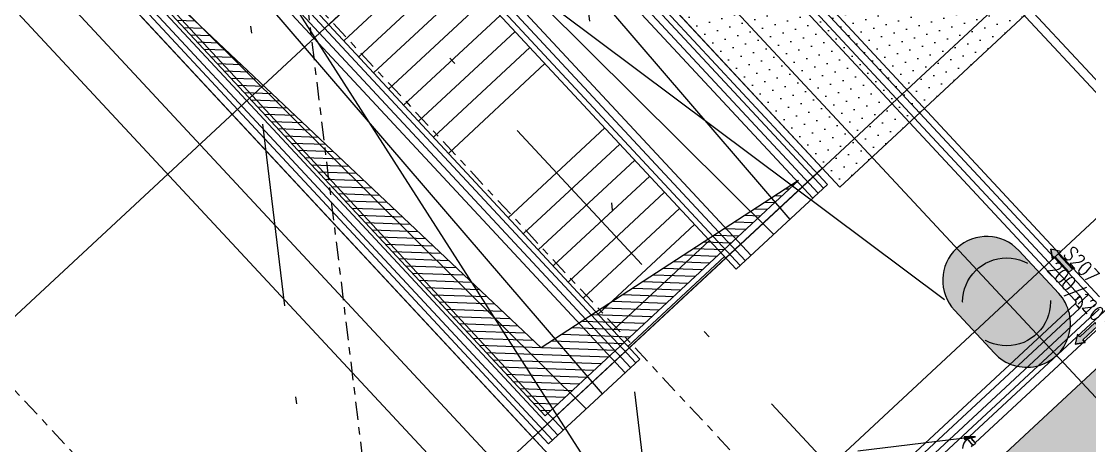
# Model space of a CAD drawing. Header units: millimetres. Extents: x 400382 to 401276, y 4543898 to 4544126.
# Drawn here: x 400478.68 to 400493.27, y 4544011.17 to 4544016.97 of the extents above; entities that cross this region are included whole.
import ezdxf

# ---------------------------------------------------------------- set-up
doc = ezdxf.new("R2010")
doc.units = ezdxf.units.MM
for name, pattern in [('ACAD_ISO05W100', [33, 24, -3, 0, -3, 0, -3]), ('AKS', [3, 2.5, -0.25, 0, -0.25]), ('CENTER', [2, 1.25, -0.25, 0.25, -0.25]), ('DASHDOT2', [0.5, 0.25, -0.125, 0, -0.125]), ('HIDDEN', [0.375, 0.25, -0.125])]:
    doc.linetypes.add(name, pattern=pattern)
for name, color, linetype in [('aks prota', 2, 'AKS'), ('boşluk prota', 2, 'Continuous'), ('boşluk taraması prota', 252, 'Continuous'), ('iderzi_PROTA', 3, 'Continuous'), ('kiriş prota', 6, 'Continuous'), ('kolon prota', 1, 'Continuous'), ('kolon tarama prota', 252, 'Continuous'), ('lkolon prota', 4, 'Continuous'), ('merdiven prota', 2, 'Continuous'), ('PRT-AL-TUNEL_EKSENI', 14, 'DASHDOT2'), ('skesit prota', 7, 'Continuous'), ('st_s_ölçü', 4, 'Continuous'), ('TARAMA', 8, 'Continuous'), ('tkolon prota', 6, 'Continuous')]:
    doc.layers.add(name, color=color, linetype=linetype)
doc.styles.add('tkolon', font='romanstw.shx')
pattern_1 = [(312.923994, (398997.36488, 4544993.93019), (0.170302485, 0.049990168), [0, -0.15875])]

# ---------------------------------------------------------------- blocks, each defined once
blk = doc.blocks.new('Flow Direction - Flow Direction _25mm_-1035271-_17_70 m  ARA KAT')
at = {"layer": 'TARAMA'}
blk.add_hatch(color=256, dxfattribs=at).paths.add_polyline_path([(0, 0), (-117, -78), (-117, -30), (-400, -30), (-400, 30), (-117, 30), (-117, 78)], flags=0)
for p, q in [((-117, 30), (-400, 30)), ((-400, 30), (-400, -30)), ((-117, 30), (-400, 30)), ((-400, 30), (-400, -30)), ((0, 0), (-117, 78)), ((-117, 78), (-117, 30)), ((-117, 78), (0, 0)), ((-117, 30), (-117, 78)), ((-117, -78), (0, 0)), ((-117, -78), (0, 0)), ((-400, -30), (-117, -30)), ((-117, -30), (-400, -30)), ((-117, -30), (-117, -78)), ((-117, -30), (-117, -78))]:
    blk.add_line(p, q, dxfattribs=at)
blk = doc.blocks.new('17.60 mekanik')
at = {"layer": 'kolon tarama prota'}
blk.add_hatch(color=256, dxfattribs=at).paths.add_polyline_path([(143723.5, 62504.5), (143713.1, 62493.5), (143716.3, 62491.2)], flags=0)
for p, q in [((143688.3, 62957.2), (142437, 62957.2)), ((142437, 62945.4), (143688.3, 62945.4)), ((143717.6, 62916.1), (143717.6, 62498.9)), ((143729.4, 62498.9), (143729.4, 62916.1)), ((143698.9, 62759.1), (142415.4, 62759.1)), ((142415.4, 62750.2), (143698.9, 62750.2)), ((143702, 62747), (143702, 62449.3)), ((143710.9, 62449.3), (143710.9, 62747)), ((143680, 62740.2), (142400.4, 62740.2)), ((142400.4, 62731.3), (143680, 62731.3)), ((143680, 62735.7), (143680, 62740.2)), ((143680, 62740.2), (143680, 62735.7)), ((143680, 62740.2), (143680, 62731.3)), ((143680, 62731.3), (143680, 62740.2)), ((143680, 62731.3), (143680, 62735.7)), ((143680, 62735.7), (143680, 62731.3)), ((143683.1, 62728.1), (143683.1, 62430.4)), ((143683.1, 62728.1), (143687.6, 62728.1)), ((143687.6, 62728.1), (143683.1, 62728.1)), ((143692, 62728.1), (143683.1, 62728.1)), ((143683.1, 62728.1), (143692, 62728.1)), ((143687.6, 62728.1), (143692, 62728.1)), ((143692, 62728.1), (143687.6, 62728.1)), ((143692, 62430.4), (143692, 62728.1)), ((143723.5, 62504.5), (143628.5, 62373.8)), ((143723.5, 62504.5), (143713.1, 62493.5)), ((143716.3, 62491.2), (143723.5, 62504.5)), ((143717.1, 62498.9), (143717.1, 62494.4)), ((143729.9, 62494.4), (143729.9, 62498.9)), ((143713.1, 62493.5), (143716.3, 62491.2))]:
    blk.add_line(p, q, dxfattribs=at)
at = {"layer": 'kolon tarama prota', "flags": 128}
for points in [[(143692, 62728.1), (143691.5, 62731.5), (143690.2, 62734.6), (143688, 62737.1), (143685.2, 62739), (143682, 62740), (143680, 62740.2)], [(143680, 62731.3), (143681.6, 62730.8), (143682.8, 62729.6), (143683.1, 62728.1)], [(143717.8, 62494.4), (143718.3, 62490.2), (143719.3, 62487)], [(143719.3, 62487), (143721.4, 62483.3), (143723.4, 62480.9)], [(143729.8, 62491.4), (143729.2, 62494.1), (143729.2, 62494.4)]]:
    blk.add_lwpolyline(points, dxfattribs=at)
at = {"layer": 'kolon tarama prota'}
for centre, major_axis, start_param, end_param in [((143723.5, 62498.9), (6.38, 0), 0.004251, 3.145843), ((143723.5, 62498.9), (6.38, 0), 3.145843, 6.287436), ((143723.5, 62498.9), (5.9, 0), 1.570796, 3.141593), ((143723.5, 62498.9), (5.9, 0), 3.141593, 4.712389), ((143723.5, 62498.9), (5.9, 0), 0, 1.570796), ((143723.5, 62498.9), (5.9, 0), 4.712389, 6.283185), ((143723.5, 62494.4), (6.38, 0), 0.004251, 3.145843), ((143723.5, 62494.4), (6.38, 0), 3.145843, 6.287436), ((143723.5, 62494.4), (5.71, 0), 0.004251, 3.145843), ((143723.5, 62494.4), (5.72, 0), 3.145843, 6.287436)]:
    blk.add_ellipse(centre, major_axis=major_axis, ratio=0.01, start_param=start_param, end_param=end_param, dxfattribs=at)
at = {"layer": 'kolon tarama prota', "xscale": 0.1, "yscale": 0.1, "zscale": 0.1}
for p, rotation in [((143606, 62754.6), 179.9999999999996), ((143723.5, 62690.4), 270.0000000000002)]:
    blk.add_blockref('Flow Direction - Flow Direction _25mm_-1035271-_17_70 m  ARA KAT', p, dxfattribs=dict(at, rotation=rotation))
blk = doc.blocks.new('YÜRÜYEN')
at = {"color": 253}
blk.add_lwpolyline([(565.7, 530), (565.7, 360)], dxfattribs=at)
at = {"layer": 'st_s_ölçü', "color": 252, "ltscale": 0.1}
blk.add_line((-846.3, 360), (-846.3, 530), dxfattribs=at)
for points in [[(565.7, 360), (-867.3, 360), (-867.3, 530), (565.7, 530)], [(-744.6, 530), (-744.6, 522.5)], [(565.7, 522.5), (-791.6, 522.5), (-791.6, 512.7), (565.7, 512.7)], [(565.7, 502.5), (-744.6, 502.5), (-744.6, 512.7)], [(565.7, 430), (-504.4, 387.5), (-504.4, 502.5), (565.7, 460)], [(565.7, 387.5), (-744.6, 387.5), (-744.6, 377.2)], [(565.7, 367.5), (-791.6, 367.5), (-791.6, 377.2), (565.7, 377.2)], [(-744.6, 360), (-744.6, 367.5)]]:
    blk.add_lwpolyline(points, dxfattribs=at)

msp = doc.modelspace()

# ---------------------------------------------------------------- hatches: boundary and pattern name
at = {"layer": 'boşluk taraması prota', "ltscale": 2}
h = msp.add_hatch(dxfattribs=at)
h.set_pattern_fill('ANSI31', color=256, scale=0.03, angle=-47.076006, style=0)
h.set_pattern_definition([(357.923994, (399698.27332, 4544254.46579), (0.003450452, 0.095187483), [])])
h.paths.add_polyline_path([(400489.29657, 4544014.79594), (400485.78347, 4544012.50846), (400479.08337, 4544018.84204), (400485.83797, 4544011.57932)])
at = {"layer": 'kolon tarama prota'}
h = msp.add_hatch(dxfattribs=at)
h.set_pattern_fill('DOTS', color=2, scale=0.1, angle=-47.076006)
h.set_pattern_definition(pattern_1)
h.paths.add_polyline_path([(400488.04501, 4544016.65824), (400489.86066, 4544014.706), (400497.00017, 4544021.34602), (400494.48037, 4544024.05537), (400487.34086, 4544017.41535)])
h = msp.add_hatch(dxfattribs=at)
h.set_pattern_fill('DOTS', color=2, scale=0.1, angle=-47.076006)
h.set_pattern_definition(pattern_1)
h.paths.add_polyline_path([(400499.86048, 4544018.27054), (400501.69926, 4544016.29345), (400489.84994, 4544005.27313), (400489.36334, 4544005.79633), (400488.1404, 4544007.11127), (400488.89628, 4544007.81426), (400488.76704, 4544007.95322)])
h = msp.add_hatch(color=256, dxfattribs=at)
h.dxf.hatch_style = 1
edge = h.paths.add_edge_path()
edge.add_arc((400491.86637, 4544013.43043), 0.6, 42.923994, 222.923994)
edge.add_line((400491.42702, 4544013.02181), (400491.97184, 4544012.43601))
edge.add_arc((400492.4112, 4544012.84462), 0.6, 222.923994, 402.923994)
edge.add_line((400492.85055, 4544013.25324), (400492.30573, 4544013.83905))

# ---------------------------------------------------------------- linework, layer by layer
at = {"layer": 'aks prota', "ltscale": 10}
for p, q in [((400517.51063, 4543985.85709), (400404.51506, 4544107.35273)), ((400490.07415, 4543987.09137), (400475.9776, 4544103.17131)), ((400512.67773, 4543981.36231), (400399.68216, 4544102.85794)), ((400470.47006, 4544005.38483), (400496.00253, 4544029.13095)), ((400474.57666, 4544000.96932), (400500.10912, 4544024.71544)), ((400476.65379, 4543998.73593), (400502.18625, 4544022.48206))]:
    msp.add_line(p, q, dxfattribs=at)
at = {"layer": 'boşluk prota', "ltscale": 0.05}
msp.add_lwpolyline([(400489.29657, 4544014.79594), (400485.78347, 4544012.50846), (400479.08337, 4544018.84204), (400485.83797, 4544011.57932)], close=True, dxfattribs=at)
at = {"layer": 'iderzi_PROTA', "linetype": 'ACAD_ISO05W100', "lineweight": 30, "ltscale": 2}
for points in [[(400487.3348, 4544017.42187), (400489.62229, 4544014.96231), (400485.6681, 4544011.28476)], [(400485.66809, 4544011.28476), (400488.89601, 4544007.81402), (400488.1404, 4544007.11127), (400489.36334, 4544005.79633), (400489.4699, 4544004.91968), (400489.92144, 4544001.20476), (400489.96337, 4544000.85986), (400490.00529, 4544000.51495), (400490.13947, 4543999.411), (400489.18348, 4543998.52189), (400490.40724, 4543997.20607), (400490.61824, 4543995.46722), (400490.71031, 4543994.71042), (400490.78001, 4543994.13415), (400490.99544, 4543992.35877), (400489.11949, 4543990.61406)]]:
    msp.add_lwpolyline(points, dxfattribs=at)
at = {"layer": 'kiriş prota'}
for points in [[(400480.10528, 4544025.19523), (400489.62229, 4544014.96231), (400485.66809, 4544011.28476), (400476.15109, 4544021.51768), (400477.46915, 4544022.74353), (400478.51828, 4544021.61549), (400479.83634, 4544022.84133), (400478.78722, 4544023.96938)], [(400494.48037, 4544024.05537), (400497.00017, 4544021.34602), (400489.86066, 4544014.706), (400487.34086, 4544017.41535)], [(400494.48037, 4544024.05537), (400497.00017, 4544021.34602), (400489.86066, 4544014.706), (400487.34086, 4544017.41535)]]:
    msp.add_lwpolyline(points, close=True, dxfattribs=at)
for points in [[(400476.34233, 4544021.31206), (400487.47283, 4544009.34426)], [(400475.16543, 4544020.81544), (400486.18559, 4544008.96647)], [(400499.86048, 4544018.27054), (400501.69926, 4544016.29345), (400489.84994, 4544005.27313), (400489.84994, 4544005.27313), (400489.36334, 4544005.79633), (400488.1404, 4544007.11127), (400488.89628, 4544007.81426), (400488.76704, 4544007.95322), (400499.86048, 4544018.27054)]]:
    msp.add_lwpolyline(points, dxfattribs=at)
at = {"layer": 'kolon prota', "color": 1}
msp.add_lwpolyline([(400492.30573, 4544013.83905, 1), (400491.42702, 4544013.02181), (400491.97184, 4544012.43601, 1), (400492.85055, 4544013.25324)], format="xyb", close=True, dxfattribs=at)
at = {"layer": 'kolon prota', "color": 5, "linetype": 'HIDDEN', "ltscale": 5}
msp.add_circle((400492.13878, 4544013.13753), 0.6, dxfattribs=at)
at = {"layer": 'merdiven prota', "color": 4}
msp.add_lwpolyline([(400491.29218, 4544013.1668), (400479.17731, 4544022.22841), (400487.33798, 4544009.48925)], dxfattribs=at)
at = {"layer": 'merdiven prota', "linetype": 'HIDDEN', "ltscale": 10}
for points in [[(400484.20036, 4544018.14903), (400482.8823, 4544016.92318)], [(400484.40467, 4544017.92935), (400483.08661, 4544016.7035)], [(400484.60898, 4544017.70967), (400483.29092, 4544016.48382)], [(400484.81329, 4544017.48999), (400483.49522, 4544016.26415)], [(400485.0176, 4544017.27032), (400483.69953, 4544016.04447)], [(400485.22191, 4544017.05064), (400483.90384, 4544015.82479)], [(400485.42621, 4544016.83096), (400484.10815, 4544015.60511)], [(400485.63052, 4544016.61129), (400484.31246, 4544015.38544)], [(400485.83483, 4544016.39161), (400484.51677, 4544015.16576)], [(400486.65206, 4544015.5129), (400485.334, 4544014.28705)], [(400486.85637, 4544015.29322), (400485.53831, 4544014.06737)], [(400487.06068, 4544015.07354), (400485.74262, 4544013.84769)], [(400487.26499, 4544014.85387), (400485.94692, 4544013.62802)], [(400487.4693, 4544014.63419), (400486.15123, 4544013.40834)], [(400487.6736, 4544014.41451), (400486.35554, 4544013.18866)], [(400487.87791, 4544014.19483), (400486.55985, 4544012.96899)], [(400488.08222, 4544013.97516), (400486.76416, 4544012.74931)], [(400488.28653, 4544013.75548), (400486.96847, 4544012.52963)]]:
    msp.add_lwpolyline(points, dxfattribs=at)
at = {"layer": 'PRT-AL-TUNEL_EKSENI', "ltscale": 10}
for p, q in [((400402.09861, 4544105.10534), (400515.09418, 4543983.6097)), ((400484.74323, 4543992.83194), (400471.40995, 4544102.62669))]:
    msp.add_line(p, q, dxfattribs=at)
at = {"layer": 'skesit prota', "linetype": 'CENTER', "ltscale": 0.2}
for points in [[(400398.29358, 4544107.95855), (400511.87586, 4543985.83206)], [(400471.97693, 4544104.59036), (400486.28628, 4543986.75803)], [(400439.39952, 4544054.0728), (400492.18794, 4543997.31338)]]:
    msp.add_lwpolyline(points, dxfattribs=at)

# ---------------------------------------------------------------- block references
at = {"xscale": 0.01, "yscale": 0.01, "zscale": 0.01, "rotation": 312.9239939588403}
for p in [(400481.9588, 4544015.27308), (400479.3959, 4544012.88948)]:
    msp.add_blockref('YÜRÜYEN', p, dxfattribs=at)
at = {"layer": 'merdiven prota', "xscale": 0.01, "yscale": 0.01, "zscale": 0.01, "rotation": 312.9239939588403}
msp.add_blockref('17.60 mekanik', (399055.2216, 4544638.04734), dxfattribs=at)

# ---------------------------------------------------------------- texts
at = {"layer": 'lkolon prota', "style": 'tkolon', "width": 0.8}
msp.add_text('200/120', height=0.2, rotation=312.923994, dxfattribs=at).set_placement((400492.6802, 4544013.57269))
at = {"layer": 'tkolon prota', "style": 'tkolon', "width": 0.8}
msp.add_text('S207', height=0.2, rotation=312.923994, dxfattribs=at).set_placement((400492.89988, 4544013.777))

doc.saveas('drawing.dxf')
